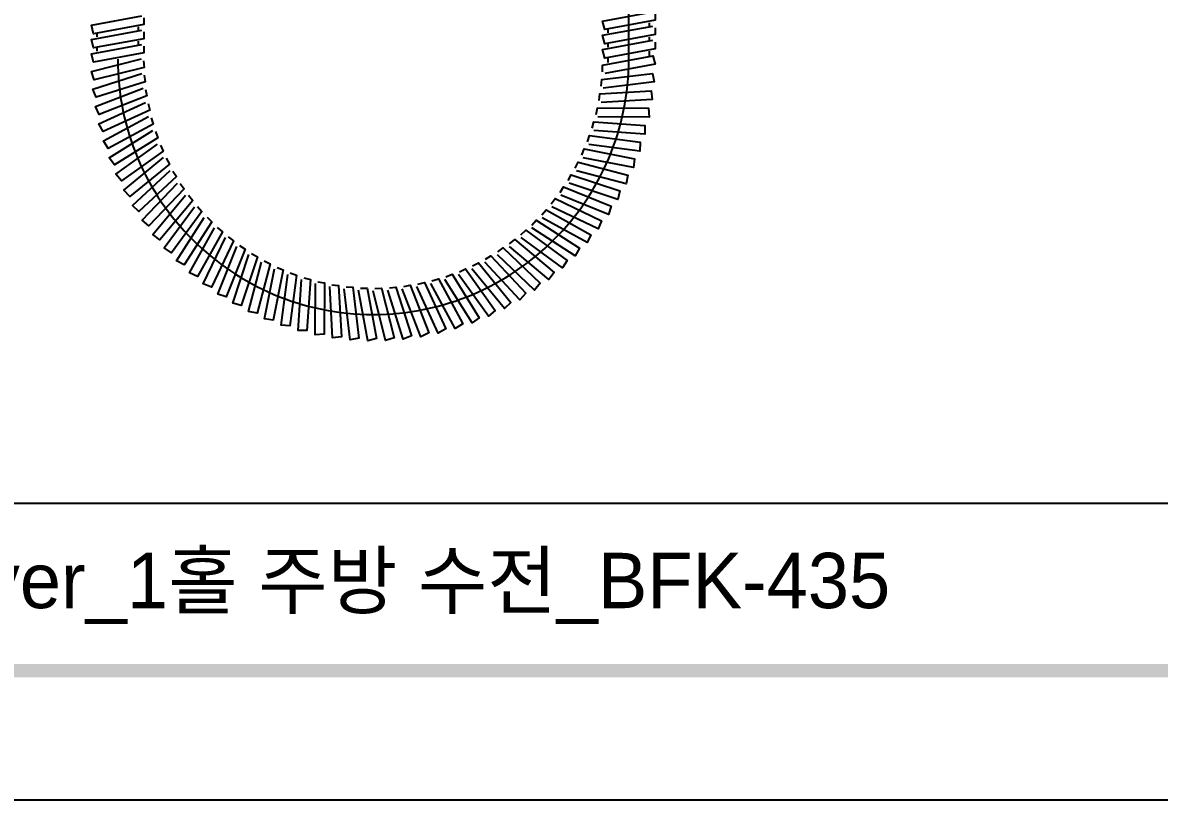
# Model space of a CAD drawing. Extents: x 16296671794 to 16296673174, y -37409618104 to -37409617131.
# Drawn here: x 16296672196 to 16296672498.5, y -37409618103.6 to -37409617896.5 of the extents above; entities that cross this region are included whole.
import ezdxf

# ---------------------------------------------------------------- set-up
doc = ezdxf.new("R2010")
doc.units = 0
doc.header["$LTSCALE"] = 10
doc.header["$MEASUREMENT"] = 0
doc.linetypes.add('CENTER', pattern=[2, 1.25, -0.25, 0.25, -0.25])
doc.layers.get('0').update_dxf_attribs({"linetype": 'CONTINUOUS'})
doc.layers.add('1', color=7, linetype='CONTINUOUS')
doc.layers.add('17', color=7, linetype='CONTINUOUS')
doc.styles.add('Daelim Dimension', font='NanumGothic.ttf')

msp = doc.modelspace()

# ---------------------------------------------------------------- linework, layer by layer
at = {"color": 5}
msp.add_line((16296671813.668039, -37409618024.490242), (16296672927.258329, -37409618024.490242), dxfattribs=at)
at = {"color": 2}
msp.add_lwpolyline([(16296671793.750851, -37409617131.239197), (16296673174.182779, -37409617131.239197), (16296673174.182779, -37409618103.587517), (16296671793.750851, -37409618103.587517)], close=True, dxfattribs=at)
at = {"ltscale": 0.5}
msp.add_lwpolyline([(16296671793.750851, -37409617131.239197), (16296673174.182779, -37409617131.239197), (16296673174.182779, -37409618103.587517), (16296671793.750851, -37409618103.587517)], close=True, dxfattribs=at)
at = {"color": 5, "ltscale": 40}
msp.add_trace([(16296673157.80278, -37409618070.827553), (16296673154.265579, -37409618067.290337), (16296671810.13084, -37409618070.827553), (16296671813.668039, -37409618067.290337)], dxfattribs=at)
at = {"layer": '1', "color": 7}
for p, q in [((16296672362.82608, -37409617897.52478), (16296672362.82608, -37409617896.513298)), ((16296672215.774429, -37409617900.293556), (16296672215.774429, -37409617899.282066)), ((16296672226.774429, -37409617898.621559), (16296672226.774429, -37409617897.610077)), ((16296672351.82608, -37409617899.196777), (16296672351.82608, -37409617898.185303)), ((16296672362.82608, -37409617901.324783), (16296672362.82608, -37409617900.313293)), ((16296672215.774429, -37409617904.093559), (16296672215.774429, -37409617903.082077)), ((16296672226.774429, -37409617902.421562), (16296672226.774429, -37409617901.410072)), ((16296672351.82608, -37409617902.99678), (16296672351.82608, -37409617901.985298)), ((16296672351.82608, -37409617907.123108), (16296672351.82608, -37409617905.785294)), ((16296672362.82608, -37409617905.451111), (16296672362.82608, -37409617904.113297))]:
    msp.add_line(p, q, dxfattribs=at)
for points in [[(16296672364.32608, -37409617894.078522), (16296672364.32608, -37409617895.855553, -0.3706911886), (16296672363.90122, -37409617896.349876), (16296672350.90122, -37409617898.325867, -0.4591178645), (16296672350.32608, -37409617897.831551), (16296672350.32608, -37409617896.054527, -0.3706911886), (16296672350.75095, -37409617895.560204), (16296672363.75095, -37409617893.584213, -0.4591178645)], [(16296672228.274429, -37409617895.175301), (16296672228.274429, -37409617896.952332, -0.3706911886), (16296672227.84956, -37409617897.446663), (16296672214.84956, -37409617899.422653, -0.4591178645), (16296672214.274429, -37409617898.928329), (16296672214.274429, -37409617897.151299, -0.3706911886), (16296672214.699289, -37409617896.656982), (16296672227.699289, -37409617894.680977, -0.4591178645)], [(16296672364.32608, -37409617897.878517), (16296672364.32608, -37409617899.655563, -0.3706911886), (16296672363.90122, -37409617900.149872), (16296672350.90122, -37409617902.125877, -0.4591178645), (16296672350.32608, -37409617901.631554), (16296672350.32608, -37409617899.854523, -0.3706911886), (16296672350.75095, -37409617899.360207), (16296672363.75095, -37409617897.384201, -0.4591178645)], [(16296672228.274429, -37409617898.975304), (16296672228.274429, -37409617900.752327, -0.3706911886), (16296672227.84956, -37409617901.246651), (16296672214.84956, -37409617903.222656, -0.4591178645), (16296672214.274429, -37409617902.728333), (16296672214.274429, -37409617900.951302, -0.3706911886), (16296672214.699289, -37409617900.456978), (16296672227.699289, -37409617898.48098, -0.4591178645)], [(16296672228.274429, -37409617902.775299), (16296672228.274429, -37409617904.55233, -0.3706911886), (16296672227.84956, -37409617905.046654), (16296672214.84956, -37409617907.022652, -0.4591178645), (16296672214.274429, -37409617906.528328), (16296672214.274429, -37409617904.751297, -0.3706911886), (16296672214.699289, -37409617904.256981), (16296672227.699289, -37409617902.280983, -0.4591178645)], [(16296672364.32608, -37409617901.678528), (16296672364.32608, -37409617903.455551, -0.3706911886), (16296672363.90122, -37409617903.949867), (16296672350.90122, -37409617905.925873, -0.4591178645), (16296672350.32608, -37409617905.431557), (16296672350.32608, -37409617903.654533, -0.3706911886), (16296672350.75095, -37409617903.160202), (16296672363.75095, -37409617901.184196, -0.4591178645)], [(16296672228.1819, -37409617906.613838), (16296672228.293489, -37409617908.38736, -0.3706911886), (16296672227.900499, -37409617908.907387), (16296672215.05023, -37409617911.695763, -0.4591178645), (16296672214.445181, -37409617911.238533), (16296672214.333599, -37409617909.464996, -0.3706911886), (16296672214.726589, -37409617908.944977), (16296672227.57686, -37409617906.156601, -0.4591178645)], [(16296672350.32608, -37409617909.557877), (16296672350.32608, -37409617907.780853, -0.3706911886), (16296672350.75095, -37409617907.28653), (16296672363.75095, -37409617905.310532, -0.4591178645), (16296672364.32608, -37409617905.804863), (16296672364.32608, -37409617907.581879, -0.3706911886), (16296672363.90122, -37409617908.076202), (16296672350.90122, -37409617910.0522, -0.4591178645)], [(16296672228.330589, -37409617910.450607), (16296672228.55331, -37409617912.213623, -0.3706911886), (16296672228.19375, -37409617912.757301), (16296672215.543921, -37409617916.347054, -0.4591178645), (16296672214.91136, -37409617915.928711), (16296672214.688641, -37409617914.165703, -0.3706911886), (16296672215.048201, -37409617913.622017), (16296672227.69803, -37409617910.032257, -0.4591178645)], [(16296672349.99272, -37409617913.383034), (16296672350.1043, -37409617911.609512, -0.3706911886), (16296672350.55937, -37409617911.142838), (16296672363.657789, -37409617909.987007, -0.4591178645), (16296672364.20075, -37409617910.516479), (16296672364.08917, -37409617912.290001, -0.3706911886), (16296672363.634109, -37409617912.756668), (16296672350.53569, -37409617913.912491, -0.4591178645)], [(16296672228.7199, -37409617914.27047), (16296672229.052879, -37409617916.016022, -0.3706911886), (16296672228.72817, -37409617916.5812), (16296672216.328699, -37409617920.95816, -0.4591178645), (16296672215.67112, -37409617920.58036), (16296672215.33814, -37409617918.834808, -0.3706911886), (16296672215.662849, -37409617918.26963), (16296672228.062321, -37409617913.892677, -0.4591178645)], [(16296672349.41984, -37409617917.179703), (16296672349.642559, -37409617915.416687, -0.3706911886), (16296672350.12602, -37409617914.979523), (16296672363.271179, -37409617914.648422, -0.4591178645), (16296672363.779819, -37409617915.210938), (16296672363.5571, -37409617916.973953, -0.3706911886), (16296672363.073629, -37409617917.411133), (16296672349.92848, -37409617917.74221, -0.4591178645)], [(16296672229.34828, -37409617918.05835), (16296672229.790211, -37409617919.779549, -0.3706911886), (16296672229.501631, -37409617920.364014), (16296672217.401461, -37409617925.510887, -0.4591178645), (16296672216.72146, -37409617925.175133), (16296672216.27953, -37409617923.453934, -0.3706911886), (16296672216.56811, -37409617922.869476), (16296672228.66828, -37409617917.722588, -0.4591178645)], [(16296672230.21328, -37409617921.799301), (16296672230.762409, -37409617923.489357, -0.3706911886), (16296672230.511089, -37409617924.090767), (16296672218.757971, -37409617929.987282, -0.4591178645), (16296672218.058229, -37409617929.694893), (16296672217.5091, -37409617928.004829, -0.3706911886), (16296672217.76042, -37409617927.403412), (16296672229.513531, -37409617921.506897, -0.4591178645)], [(16296672348.60969, -37409617920.932907), (16296672348.942671, -37409617919.187363, -0.3706911886), (16296672349.452629, -37409617918.781403), (16296672362.59263, -37409617919.27636, -0.4591178645), (16296672363.064951, -37409617919.869698), (16296672362.73197, -37409617921.61525, -0.3706911886), (16296672362.22201, -37409617922.021202), (16296672349.08201, -37409617921.526253, -0.4591178645)], [(16296672347.56547, -37409617924.627853), (16296672348.007389, -37409617922.906647, -0.3706911886), (16296672348.54184, -37409617922.533508), (16296672361.62484, -37409617923.852562, -0.4591178645), (16296672362.058969, -37409617924.47438), (16296672361.617041, -37409617926.19558, -0.3706911886), (16296672361.08259, -37409617926.56871), (16296672347.999599, -37409617925.249657, -0.4591178645)], [(16296672231.31146, -37409617925.478554), (16296672231.96562, -37409617927.130798, -0.3706911886), (16296672231.752569, -37409617927.746811), (16296672220.392891, -37409617934.369667, -0.4591178645), (16296672219.67617, -37409617934.12178), (16296672219.021999, -37409617932.469543, -0.3706911886), (16296672219.23506, -37409617931.853531), (16296672230.59474, -37409617925.230667, -0.4591178645)], [(16296672346.2913, -37409617928.249924), (16296672346.840429, -37409617926.55986, -0.3706911886), (16296672347.397261, -37409617926.221024), (16296672360.371611, -37409617928.358963, -0.4591178645), (16296672360.765841, -37409617929.006813), (16296672360.216709, -37409617930.696869, -0.3706911886), (16296672359.659889, -37409617931.035713), (16296672346.685539, -37409617928.897774, -0.4591178645)], [(16296672232.638491, -37409617929.081596), (16296672233.395109, -37409617930.689499, -0.3706911886), (16296672233.221161, -37409617931.317673), (16296672222.299749, -37409617938.640739, -0.4591178645), (16296672221.568871, -37409617938.438347), (16296672220.81225, -37409617936.830437, -0.3706911886), (16296672220.98621, -37409617936.202271), (16296672231.907619, -37409617928.879204, -0.4591178645)], [(16296672344.792219, -37409617931.784843), (16296672345.44639, -37409617930.132599, -0.3706911886), (16296672346.02339, -37409617929.829391), (16296672358.8379, -37409617932.777771, -0.4591178645), (16296672359.19067, -37409617933.449097), (16296672358.536501, -37409617935.101341, -0.3706911886), (16296672357.959511, -37409617935.404549), (16296672345.145, -37409617932.456169, -0.4591178645)], [(16296672234.18915, -37409617932.5942), (16296672235.04524, -37409617934.151421, -0.3706911886), (16296672234.91107, -37409617934.789284), (16296672224.471029, -37409617942.783661, -0.4591178645), (16296672223.728889, -37409617942.627563), (16296672222.872801, -37409617941.070343, -0.3706911886), (16296672223.006969, -37409617940.43248), (16296672233.44701, -37409617932.438103, -0.4591178645)], [(16296672343.074141, -37409617935.218658), (16296672343.830759, -37409617933.610764, -0.3706911886), (16296672344.425659, -37409617933.344383), (16296672357.029751, -37409617937.091568, -0.4591178645), (16296672357.33968, -37409617937.783722), (16296672356.583059, -37409617939.391617, -0.3706911886), (16296672355.988159, -37409617939.657997), (16296672343.38406, -37409617935.910812, -0.4591178645)], [(16296672235.9573, -37409617936.002502), (16296672236.909479, -37409617937.502899, -0.3706911886), (16296672236.81563, -37409617938.147926), (16296672226.898161, -37409617946.782066, -0.4591178645), (16296672226.14768, -37409617946.672867), (16296672225.195499, -37409617945.17247, -0.3706911886), (16296672225.289351, -37409617944.527451), (16296672235.20682, -37409617935.893311, -0.4591178645)], [(16296672341.143829, -37409617938.537819), (16296672341.99992, -37409617936.980598, -0.3706911886), (16296672342.610371, -37409617936.752098), (16296672354.954309, -37409617941.28331, -0.4591178645), (16296672355.22016, -37409617941.993568), (16296672354.364071, -37409617943.550789, -0.3706911886), (16296672353.75362, -37409617943.779289), (16296672341.409691, -37409617939.24807, -0.4591178645)], [(16296672237.93597, -37409617939.29306), (16296672238.98048, -37409617940.730713, -0.3706911886), (16296672238.92732, -37409617941.380363), (16296672229.57156, -37409617950.620178, -0.4591178645), (16296672228.81571, -37409617950.558319), (16296672227.7712, -37409617949.120667, -0.3706911886), (16296672227.82436, -37409617948.471031), (16296672237.18012, -37409617939.231209, -0.4591178645)], [(16296672240.117359, -37409617942.452888), (16296672241.25008, -37409617943.822113, -0.3706911886), (16296672241.23781, -37409617944.473808), (16296672232.48068, -37409617954.282852, -0.4591178645), (16296672231.722441, -37409617954.268578), (16296672230.58972, -37409617952.899353, -0.3706911886), (16296672230.60199, -37409617952.247658), (16296672239.35911, -37409617942.438606, -0.4591178645)], [(16296672339.008921, -37409617941.729233), (16296672339.9611, -37409617940.228828, -0.3706911886), (16296672340.5847, -37409617940.039124), (16296672352.619749, -37409617945.336472, -0.4591178645), (16296672352.84049, -37409617946.062012), (16296672351.888309, -37409617947.562408, -0.3706911886), (16296672351.264709, -37409617947.752129), (16296672339.22966, -37409617942.454773, -0.4591178645)], [(16296672242.49284, -37409617945.469513), (16296672243.709299, -37409617946.7649, -0.3706911886), (16296672243.73798, -37409617947.416077), (16296672235.61405, -37409617957.755638, -0.4591178645), (16296672234.856409, -37409617957.789001), (16296672233.63995, -37409617956.493607, -0.3706911886), (16296672233.611271, -37409617955.842422), (16296672241.735201, -37409617945.502869, -0.4591178645)], [(16296672336.677839, -37409617944.780281), (16296672337.722349, -37409617943.342644, -0.3706911886), (16296672338.35663, -37409617943.192451), (16296672350.035311, -37409617949.235039, -0.4591178645), (16296672350.210051, -37409617949.973007), (16296672349.165541, -37409617951.41066, -0.3706911886), (16296672348.53126, -37409617951.560837), (16296672336.852579, -37409617945.518257, -0.4591178645)], [(16296672245.053061, -37409617948.331009), (16296672246.34845, -37409617949.54747, -0.3706911886), (16296672246.417959, -37409617950.195557), (16296672238.95929, -37409617961.024834, -0.4591178645), (16296672238.20524, -37409617961.105698), (16296672236.90984, -37409617959.889236, -0.3706911886), (16296672236.84033, -37409617959.241127), (16296672244.299, -37409617948.41188, -0.4591178645)], [(16296672334.159781, -37409617947.678963), (16296672335.2925, -37409617946.309731, -0.3706911886), (16296672335.93495, -37409617946.199661), (16296672347.21117, -37409617952.963654, -0.4591178645), (16296672347.33923, -37409617953.711128), (16296672346.206511, -37409617955.080353, -0.3706911886), (16296672345.56406, -37409617955.190407), (16296672334.28783, -37409617948.426437, -0.4591178645)], [(16296672247.787889, -37409617951.026123), (16296672249.15712, -37409617952.158836, -0.3706911886), (16296672249.267179, -37409617952.801277), (16296672242.503201, -37409617964.077507, -0.4591178645), (16296672241.75572, -37409617964.205566), (16296672240.38649, -37409617963.072853, -0.3706911886), (16296672240.27643, -37409617962.430389), (16296672247.040409, -37409617951.154167, -0.4591178645)], [(16296672328.60317, -37409617952.974007), (16296672329.898569, -37409617951.757553, -0.3706911886), (16296672330.549749, -37409617951.728867), (16296672340.889299, -37409617959.852798, -0.4591178645), (16296672340.92267, -37409617960.610443), (16296672339.62727, -37409617961.826897, -0.3706911886), (16296672338.97608, -37409617961.855583), (16296672328.63653, -37409617953.731644, -0.4591178645)], [(16296672331.46467, -37409617950.413788), (16296672332.681129, -37409617949.118393, -0.3706911886), (16296672333.329229, -37409617949.048882), (16296672344.158489, -37409617956.507553, -0.4591178645), (16296672344.239361, -37409617957.261612), (16296672343.0229, -37409617958.557007, -0.3706911886), (16296672342.3748, -37409617958.626511), (16296672331.54554, -37409617951.167847, -0.4591178645)], [(16296672250.68656, -37409617953.544167), (16296672252.12421, -37409617954.588676, -0.3706911886), (16296672252.274389, -37409617955.222961), (16296672246.2318, -37409617966.901649, -0.4591178645), (16296672245.49383, -37409617967.076393), (16296672244.056179, -37409617966.031883, -0.3706911886), (16296672243.906, -37409617965.397598), (16296672249.948589, -37409617953.718918, -0.4591178645)], [(16296672325.58655, -37409617955.349487), (16296672326.95577, -37409617954.216766, -0.3706911886), (16296672327.60747, -37409617954.229042), (16296672337.416519, -37409617962.98616, -0.4591178645), (16296672337.402241, -37409617963.744408), (16296672336.03302, -37409617964.877129, -0.3706911886), (16296672335.381321, -37409617964.864853), (16296672325.572269, -37409617956.107727, -0.4591178645)], [(16296672253.737619, -37409617955.875259), (16296672255.23801, -37409617956.827438, -0.3706911886), (16296672255.427731, -37409617957.451027), (16296672250.130369, -37409617969.486092, -0.4591178645), (16296672249.404831, -37409617969.706833), (16296672247.90444, -37409617968.754646, -0.3706911886), (16296672247.71472, -37409617968.13105), (16296672253.012079, -37409617956.095993, -0.4591178645)], [(16296672256.929029, -37409617958.01017), (16296672258.48625, -37409617958.866257, -0.3706911886), (16296672258.71475, -37409617959.476707), (16296672254.183531, -37409617971.820641, -0.4591178645), (16296672253.47328, -37409617972.086487), (16296672251.916059, -37409617971.230408, -0.3706911886), (16296672251.687559, -37409617970.619957), (16296672256.218781, -37409617958.276016, -0.4591178645)], [(16296672322.426729, -37409617957.530884), (16296672323.86437, -37409617956.486366, -0.3706911886), (16296672324.514021, -37409617956.539528), (16296672333.753839, -37409617965.895287, -0.4591178645), (16296672333.69198, -37409617966.651138), (16296672332.254339, -37409617967.695648, -0.3706911886), (16296672331.604691, -37409617967.642479), (16296672322.36487, -37409617958.286728, -0.4591178645)], [(16296672260.24819, -37409617959.940483), (16296672261.856091, -37409617960.697098, -0.3706911886), (16296672262.122471, -37409617961.291992), (16296672258.37528, -37409617973.896088, -0.4591178645), (16296672257.683121, -37409617974.206009), (16296672256.07522, -37409617973.449387, -0.3706911886), (16296672255.80884, -37409617972.854492), (16296672259.55603, -37409617960.250397, -0.4591178645)], [(16296672315.727859, -37409617961.277702), (16296672317.285089, -37409617960.421608, -0.3706911886), (16296672317.922939, -37409617960.555779), (16296672325.91732, -37409617970.995819, -0.4591178645), (16296672325.761221, -37409617971.737961), (16296672324.204, -37409617972.594048, -0.3706911886), (16296672323.566139, -37409617972.459877), (16296672315.57176, -37409617962.019836, -0.4591178645)], [(16296672319.136169, -37409617959.509537), (16296672320.63656, -37409617958.557373, -0.3706911886), (16296672321.28159, -37409617958.651222), (16296672329.91573, -37409617968.568687, -0.4591178645), (16296672329.80653, -37409617969.319168), (16296672328.306141, -37409617970.271347, -0.3706911886), (16296672327.66111, -37409617970.17749), (16296672319.02697, -37409617960.260033, -0.4591178645)], [(16296672263.682011, -37409617961.658546), (16296672265.334249, -37409617962.312721, -0.3706911886), (16296672265.637449, -37409617962.889717), (16296672262.68907, -37409617975.704231, -0.4591178645), (16296672262.01774, -37409617976.057007), (16296672260.365499, -37409617975.40284, -0.3706911886), (16296672260.0623, -37409617974.825844), (16296672263.010679, -37409617962.01133, -0.4591178645)], [(16296672267.21693, -37409617963.157639), (16296672268.906981, -37409617963.706772, -0.3706911886), (16296672269.245819, -37409617964.263603), (16296672267.107889, -37409617977.237953, -0.4591178645), (16296672266.46003, -37409617977.632179), (16296672264.769979, -37409617977.083054, -0.3706911886), (16296672264.431141, -37409617976.526222), (16296672266.569071, -37409617963.551872, -0.4591178645)], [(16296672308.612221, -37409617964.155388), (16296672310.26446, -37409617963.501221, -0.3706911886), (16296672310.88047, -37409617963.714279), (16296672317.50333, -37409617975.073959, -0.4591178645), (16296672317.25544, -37409617975.79068), (16296672315.603201, -37409617976.444847, -0.3706911886), (16296672314.98719, -37409617976.231789), (16296672308.36433, -37409617964.872108, -0.4591178645)], [(16296672312.21526, -37409617962.828346), (16296672313.82316, -37409617962.071732, -0.3706911886), (16296672314.45134, -37409617962.245689), (16296672321.77441, -37409617973.167099, -0.4591178645), (16296672321.57201, -37409617973.897972), (16296672319.964109, -37409617974.654587, -0.3706911886), (16296672319.33593, -37409617974.480637), (16296672312.012871, -37409617963.559227, -0.4591178645)], [(16296672270.839001, -37409617964.431801), (16296672272.5602, -37409617964.873734, -0.3706911886), (16296672272.933331, -37409617965.40818), (16296672271.61429, -37409617978.491173, -0.4591178645), (16296672270.99246, -37409617978.925308), (16296672269.271271, -37409617978.483383, -0.3706911886), (16296672268.89813, -37409617977.948929), (16296672270.21718, -37409617964.865936, -0.4591178645)], [(16296672274.533939, -37409617965.476021), (16296672276.27949, -37409617965.809013, -0.3706911886), (16296672276.68544, -37409617966.31897), (16296672276.190491, -37409617979.458969, -0.4591178645), (16296672275.597151, -37409617979.93129), (16296672273.851601, -37409617979.598312, -0.3706911886), (16296672273.445641, -37409617979.088341), (16296672273.940599, -37409617965.948341, -0.4591178645)], [(16296672278.28714, -37409617966.286171), (16296672280.050159, -37409617966.508904, -0.3706911886), (16296672280.487329, -37409617966.992363), (16296672280.81842, -37409617980.137512, -0.4591178645), (16296672280.255911, -37409617980.646156), (16296672278.492901, -37409617980.423439, -0.3706911886), (16296672278.055719, -37409617979.939972), (16296672277.72463, -37409617966.794823, -0.4591178645)], [(16296672282.083811, -37409617966.859062), (16296672283.85734, -37409617966.970642, -0.3706911886), (16296672284.324011, -37409617967.425697), (16296672285.47983, -37409617980.524117, -0.4591178645), (16296672284.950371, -37409617981.067093), (16296672283.176849, -37409617980.955513, -0.3706911886), (16296672282.71018, -37409617980.500443), (16296672281.55435, -37409617967.402023, -0.4591178645)], [(16296672293.58427, -37409617967.136253), (16296672295.34729, -37409617966.913544, -0.3706911886), (16296672295.890961, -37409617967.273087), (16296672299.480709, -37409617979.922928, -0.4591178645), (16296672299.06237, -37409617980.555481), (16296672297.29936, -37409617980.778214, -0.3706911886), (16296672296.75568, -37409617980.418648), (16296672293.16593, -37409617967.768806, -0.4591178645)], [(16296672297.404131, -37409617966.746948), (16296672299.149691, -37409617966.413971, -0.3706911886), (16296672299.714861, -37409617966.738678), (16296672304.09182, -37409617979.138153, -0.4591178645), (16296672303.714029, -37409617979.795723), (16296672301.96847, -37409617980.128708, -0.3706911886), (16296672301.403299, -37409617979.803993), (16296672297.02634, -37409617967.404533, -0.4591178645)], [(16296672301.19202, -37409617966.118561), (16296672302.913219, -37409617965.676643, -0.3706911886), (16296672303.497669, -37409617965.965218), (16296672308.64456, -37409617978.065376, -0.4591178645), (16296672308.30879, -37409617978.745377), (16296672306.587589, -37409617979.187317, -0.3706911886), (16296672306.003139, -37409617978.898743), (16296672300.856251, -37409617966.798561, -0.4591178645)], [(16296672304.93297, -37409617965.253571), (16296672306.62302, -37409617964.704437, -0.3706911886), (16296672307.22444, -37409617964.95575), (16296672313.120951, -37409617976.70887, -0.4591178645), (16296672312.82855, -37409617977.408623), (16296672311.138491, -37409617977.957741, -0.3706911886), (16296672310.537069, -37409617977.706429), (16296672304.64056, -37409617965.953308, -0.4591178645)], [(16296672285.90897, -37409617967.192421), (16296672287.685989, -37409617967.192421, -0.3706911886), (16296672288.180321, -37409617967.617287), (16296672290.156321, -37409617980.617287, -0.4591178645), (16296672289.661989, -37409617981.192421), (16296672287.88497, -37409617981.192421, -0.3706911886), (16296672287.39064, -37409617980.767563), (16296672285.41464, -37409617967.767563, -0.4591178645)], [(16296672289.747499, -37409617967.284943), (16296672291.521021, -37409617967.173363, -0.3706911886), (16296672292.04105, -37409617967.566353), (16296672294.82942, -37409617980.416618, -0.4591178645), (16296672294.37219, -37409617981.02166), (16296672292.598669, -37409617981.13324, -0.3706911886), (16296672292.07865, -37409617980.740257), (16296672289.29027, -37409617967.889977, -0.4591178645)]]:
    msp.add_lwpolyline(points, format="xyb", close=True, dxfattribs=at)
at = {"layer": '17', "color": 1, "linetype": 'CENTER'}
msp.add_line((16296672357.32608, -37409617906.166588), (16296672357.32608, -37409617775.77269), dxfattribs=at)
msp.add_arc((16296672289.300249, -37409617906.166588), 68.02583, 180, 0, dxfattribs=at)

# ---------------------------------------------------------------- texts
at = {"color": 2, "insert": (16296672038.55485, -37409618037.682037), "char_height": 14.742, "width": 568.72925383, "attachment_point": 1, "style": 'Daelim Dimension'}
msp.add_mtext('{\\f나눔고딕|b0|i0|c129|p50;BATRA Single lever_1홀 주방 수전_BFK-435}', dxfattribs=at)

doc.saveas('drawing.dxf')
